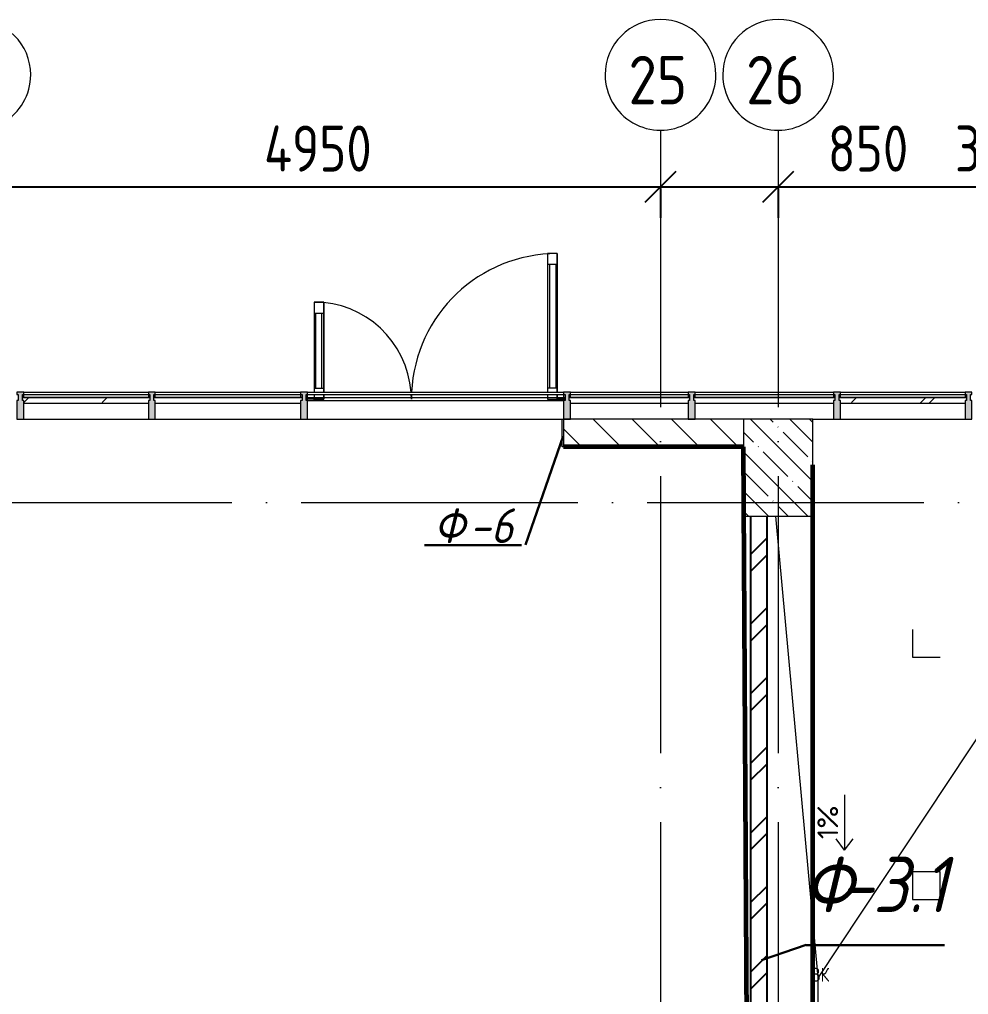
# Model space of a CAD drawing. Header units: millimetres. Extents: x -592259 to 288321, y -552984 to 293768.
# Drawn here: x 100207 to 107063, y 54819 to 61864 of the extents above; entities that cross this region are included whole.
import ezdxf

# ---------------------------------------------------------------- set-up
doc = ezdxf.new("R2010")
doc.units = ezdxf.units.MM
doc.linetypes.add('ADSK_Линия сетки', pattern=[2500, 2000, -250, 0, -250])
doc.linetypes.add('ADSK_Невидимые', pattern=[500, 300, -200])
doc.layers.get('Defpoints').update_dxf_attribs({"color": 250})
for name, color, linetype, lineweight in [('2)Фарх готовы', 3, 'Continuous', 30), ('2)Фархверки', 40, 'Continuous', 30), ('4.1) Штук. 3 вып', 6, 'Continuous', 60), ('4.1) Штук. 3.1 вып', 6, 'Continuous', 60), ('A-____-____-DIMS', 250, 'Continuous', 9), ('A-DETL-____-HDLN', 250, 'ADSK_Невидимые', 9), ('A-DETL-GENF-OTLN', 250, 'Continuous', 5), ('A-DOOR-____-OTLN', 250, 'Continuous', 5), ('A-FLOR-____-OTLN', 250, 'Continuous', 9), ('A-GLAZ-____-MCUT', 250, 'Continuous', 9), ('A-GLAZ-____-OTLN', 250, 'Continuous', 5), ('A-GLAZ-CURT-OTLN', 250, 'Continuous', 5), ('A-GLAZ-CWMG-MCUT', 250, 'Continuous', 9), ('A-GLAZ-CWMG-OTLN', 250, 'Continuous', 5), ('A-WALL-____-MCUT', 250, 'Continuous', 13), ('A-WALL-____-PATT', 250, 'Continuous', 13), ('G-____-____-DIMS', 250, 'Continuous', 9), ('S-COLS-____-MCUT', 250, 'Continuous', 25), ('S-COLS-____-OTLN', 250, 'Continuous', 9), ('S-GRID-____-IDEN', 250, 'Continuous', 9), ('S-GRID-____-OTLN', 250, 'Continuous', 9)]:
    doc.layers.add(name, color=color, linetype=linetype, lineweight=lineweight)
doc.styles.add('GOST Common', font='', dxfattribs={"width": 0.9, "height": 350})
doc.styles.add('ISOCPEUR', font='isocpeur.ttf', dxfattribs={"width": 0.8, "height": 100})
doc.styles.add('ISOCPEUR_3', font='isocpeur.ttf', dxfattribs={"height": 250})
doc.styles.add('ISOCPEUR_I', font='isocpeui.ttf', dxfattribs={"width": 0.9, "height": 12.5})
doc.styles.get("Standard").update_dxf_attribs({"font": 'ГОСТ тип А.ttf'})
doc.styles.get('GOST Common').set_extended_font_data('GOST Common')
doc.dimstyles.new('А3', dxfattribs={"dimtxt": 333, "dimasz": 222, "dimexe": 222, "dimexo": 111, "dimgap": 111, "dimtad": 1, "dimtoh": 1, "dimdec": 0, "dimrnd": 0.0015, "dimzin": 0, "dimdsep": 46, "dimtxsty": 'Standard', "dimblk": 'OBLIQUE', "dimcen": 0, "dimclrd": 7, "dimclre": 7, "dimclrt": 7, "dimadec": 0, "dimazin": 0, "dimtfac": 1, "dimtdec": 0, "dimtofl": 0, "dimtmove": 0, "dimatfit": 3, "dimfxl": 1, "dimtolj": 1, "dimtzin": 0, "dimarcsym": 0})

# ---------------------------------------------------------------- blocks, each defined once
blk = doc.blocks.new('PNS_Панель прямоугольная - Нр_Металл - 40мм-36103570-АР1_Маркировочный план 1 этажа С2и3')
at = {"layer": 'A-GLAZ-____-OTLN'}
for p, q in [((-935, 0), (935, 0)), ((-935, 0), (-925, 0)), ((925, 0), (935, 0))]:
    blk.add_line(p, q, dxfattribs=at)
blk = doc.blocks.new('BSC_Колонна _Прямоугольная - 700х500-31227833-АР1_Маркировочный план 1 этажа С2и3')
at = {"layer": 'S-COLS-____-OTLN', "lineweight": 5}
h = blk.add_hatch(dxfattribs=at)
h.set_pattern_fill('FP_81', color=256, style=0, pattern_type=2)
h.set_pattern_definition([(45, (-58625, 93399.98), (-142.56192, 142.56192), []), (45, (-58625, 93257.42), (-142.56192, 142.56192), [252.016, -50.403, 3.353, -47.05])])
h.paths.add_polyline_path([(-350, 80), (-350, -250), (350, -250), (350, 250), (-350, 250), (-350, 200)])
at = {"layer": 'S-COLS-____-MCUT', "lineweight": 5}
for p, q in [((350, 250), (-350, 250)), ((-350, 250), (-350, -250)), ((350, -250), (350, 250)), ((-350, -250), (350, -250))]:
    blk.add_line(p, q, dxfattribs=at)
blk = doc.blocks.new('PNS_Панель прямоугольная3 - Нр_Стекло - 40мм 2-36105354-АР1_Маркировочный план 1 этажа С2и3')
at = {"layer": 'A-GLAZ-____-OTLN'}
h = blk.add_hatch(dxfattribs=at)
h.set_pattern_fill('FP_133', color=256, style=0, pattern_type=2)
h.set_pattern_definition([(45, (-88500.23, -59032), (-282.8427, 282.8427), [200, -600]), (45, (-88700.23, -59132), (-282.8427, 282.8427), [600, -200]), (45, (-88300.23, -59232), (-282.8427, 282.8427), [200, -600])])
h.paths.add_polyline_path([(-450, -40), (450, -40), (450, -21), (460, -21), (460, 0), (-460, 0), (-460, -21), (-450, -21)])
at = {"layer": 'A-GLAZ-____-MCUT', "lineweight": 5}
for p, q in [((460, 0), (-460, 0)), ((-450, -40), (450, -40))]:
    blk.add_line(p, q, dxfattribs=at)
at = {"layer": 'A-GLAZ-____-OTLN'}
blk.add_line((-460, 0), (460, 0), dxfattribs=at)
blk = doc.blocks.new('PNS_Панель прямоугольная4 - Нр_Металл - 40мм 2-36105362-АР1_Маркировочный план 1 этажа С2и3')
at = {"layer": 'A-GLAZ-____-MCUT', "lineweight": 5}
for p, q in [((535, 0), (-535, 0)), ((-525, -40), (525, -40))]:
    blk.add_line(p, q, dxfattribs=at)
at = {"layer": 'A-GLAZ-____-OTLN'}
blk.add_line((-535, 0), (535, 0), dxfattribs=at)
blk = doc.blocks.new('Дверь_Витражная_СКБ_2Ст - ДВН_ДАО_Главный вход-36105370-АР1_Маркировочный план 1 этажа С2и3')
at = {"layer": 'A-DETL-GENF-OTLN', "lineweight": 5}
for p, q in [((878, 1040.5), (808, 1040.5)), ((808, 1040.5), (808, 38)), ((878, 1040.5), (808, 1040.5)), ((808, 1040.5), (808, 38)), ((878, 1040.5), (878, 38)), ((878, 38), (878, 1040.5)), ((878, 960.5), (808, 960.5)), ((824, 960.5), (824, 67.5)), ((868, 960.5), (868, 67.5)), ((-878, 690.5), (-808, 690.5)), ((-878, 690.5), (-878, 38)), ((-808, 690.5), (-878, 690.5)), ((-878, 690.5), (-878, 38)), ((-808, 690.5), (-808, 38)), ((-808, 38), (-808, 690.5)), ((-878, 610.5), (-808, 610.5)), ((-868, 610.5), (-868, 67.5)), ((-824, 610.5), (-824, 67.5)), ((-878, 67.5), (-808, 67.5)), ((-878, 21), (-878, -12.5)), ((-878, 21), (-878, -12.5)), ((-808, 21), (-808, -12.5)), ((-808, -12.5), (-808, 21)), ((878, 67.5), (808, 67.5)), ((808, 21), (808, -12.5)), ((808, 21), (808, -12.5)), ((878, 21), (878, -12.5)), ((878, -12.5), (878, 21)), ((-878, -12.5), (-935, -12.5)), ((-878, -12.5), (-935, -12.5)), ((-808, -12.5), (-878, -12.5)), ((-878, -12.5), (-808, -12.5)), ((-878, -21), (-878, -12.5)), ((-878, -21), (-878, -12.5)), ((808, -12.5), (878, -12.5)), ((808, -12.5), (878, -12.5)), ((878, -21), (878, -12.5)), ((878, -12.5), (935, -12.5)), ((878, -12.5), (878, -21)), ((935, -12.5), (878, -12.5))]:
    blk.add_line(p, q, dxfattribs=at)
at = {"layer": 'A-DOOR-____-OTLN'}
for p, q in [((878, 1040.5), (878, 38)), ((-878, 690.5), (-878, 38)), ((-878, 21), (-878, -12.5)), ((878, 21), (878, -12.5))]:
    blk.add_line(p, q, dxfattribs=at)
for centre, radius, start, end in [((878, -12.5), 1053, 90, 177.24433), ((-878, -12.5), 703, 4.13282, 90), ((-878, -12.5), 703, 360, 2.74157), ((878, -12.5), 1053, 178.17198, 180)]:
    blk.add_arc(centre, radius, start, end, dxfattribs=at)
blk = doc.blocks.new('PNS_Панель прямоугольная4 - Нр_Металл - 40мм 2-37709357-АР1_Маркировочный план 1 этажа С2и3')
at = {"layer": 'A-GLAZ-____-MCUT', "lineweight": 5}
for p, q in [((435, 0), (-435, 0)), ((-425, -40), (425, -40))]:
    blk.add_line(p, q, dxfattribs=at)
at = {"layer": 'A-GLAZ-____-OTLN'}
blk.add_line((-435, 0), (435, 0), dxfattribs=at)
blk = doc.blocks.new('PNS_Панель прямоугольная - Нр_Металл - 40мм 2-36105431-АР1_Маркировочный план 1 этажа С2и3')
at = {"layer": 'A-GLAZ-____-MCUT', "lineweight": 5}
for p, q in [((510, 0), (-510, 0)), ((-500, -40), (500, -40))]:
    blk.add_line(p, q, dxfattribs=at)
at = {"layer": 'A-GLAZ-____-OTLN'}
blk.add_line((-510, 0), (510, 0), dxfattribs=at)
blk = doc.blocks.new('PNS_Панель прямоугольная2 - Нр_Стекло - 40мм-V101-АР1_Маркировочный план 1 этажа С2и3')
at = {"layer": 'A-GLAZ-____-OTLN'}
h = blk.add_hatch(dxfattribs=at)
h.set_pattern_fill('FP_134', color=256, style=0, pattern_type=2)
h.set_pattern_definition([(45, (-94400.23, -59032), (-282.8427, 282.8427), [200, -600]), (45, (-94600.23, -59132), (-282.8427, 282.8427), [600, -200]), (45, (-94200.23, -59232), (-282.8427, 282.8427), [200, -600])])
h.paths.add_polyline_path([(450, -40), (450, -21), (460, -21), (460, 0), (-460, 0), (-460, -21), (-450, -21), (-450, -40)])
at = {"layer": 'A-GLAZ-____-MCUT', "lineweight": 5}
for p, q in [((460, 0), (-460, 0)), ((-450, -40), (450, -40))]:
    blk.add_line(p, q, dxfattribs=at)
at = {"layer": 'A-GLAZ-____-OTLN'}
blk.add_line((-460, 0), (460, 0), dxfattribs=at)
blk = doc.blocks.new('Прямоугольный импост - Рядовой 50х195-36104213-АР1_Маркировочный план 1 этажа С2и3')
at = {"layer": 'A-GLAZ-CWMG-OTLN'}
for p, q in [((86050.2, 59170), (86950.2, 59170)), ((86050.2, 59132), (86050.2, 59153)), ((86050.2, 59153), (86950.2, 59153)), ((86950.2, 59153), (86950.2, 59132)), ((86050.2, 58975), (86950.2, 58975))]:
    blk.add_line(p, q, dxfattribs=at)
blk = doc.blocks.new('Прямоугольный импост - Рядовой 50х195-36103316-АР1_Маркировочный план 1 этажа С2и3')
at = {"layer": 'A-GLAZ-CWMG-OTLN'}
for p, q in [((88900.2, 59170), (89950.2, 59170)), ((88900.2, 59132), (88900.2, 59153)), ((88900.2, 59153), (89950.2, 59153)), ((89950.2, 59153), (89950.2, 59132)), ((88900.2, 58975), (89950.2, 58975))]:
    blk.add_line(p, q, dxfattribs=at)
blk = doc.blocks.new('Прямоугольный импост - Рядовой 50х195-36103568-АР1_Маркировочный план 1 этажа С2и3')
at = {"layer": 'A-GLAZ-CWMG-OTLN'}
for p, q in [((90000.2, 59170), (91850.2, 59170)), ((90000.2, 59111), (90000.2, 59153)), ((90000.2, 59153), (91850.2, 59153)), ((90000.2, 59111), (91850.2, 59111)), ((91850.2, 59153), (91850.2, 59111)), ((90000.2, 58975), (91850.2, 58975))]:
    blk.add_line(p, q, dxfattribs=at)
blk = doc.blocks.new('Прямоугольный импост - Рядовой 50х195-36103091-АР1_Маркировочный план 1 этажа С2и3')
at = {"layer": 'A-GLAZ-CWMG-OTLN'}
for p, q in [((91900.2, 59170), (92750.2, 59170)), ((91900.2, 59132), (91900.2, 59153)), ((91900.2, 59153), (92750.2, 59153)), ((92750.2, 59153), (92750.2, 59132))]:
    blk.add_line(p, q, dxfattribs=at)
blk = doc.blocks.new('Прямоугольный импост - Рядовой 50х195-V105-АР1_Маркировочный план 1 этажа С2и3')
at = {"layer": 'A-GLAZ-CWMG-OTLN'}
for p, q in [((92800.2, 59170), (93800.2, 59170)), ((92800.2, 59132), (92800.2, 59153)), ((92800.2, 59153), (93800.2, 59153)), ((93800.2, 59153), (93800.2, 59132)), ((93650, 58975), (93800.2, 58975))]:
    blk.add_line(p, q, dxfattribs=at)
blk = doc.blocks.new('Прямоугольный импост - Рядовой 50х195-36105257-АР1_Маркировочный план 1 этажа С2и3')
at = {"layer": 'A-GLAZ-CWMG-OTLN'}
blk.add_hatch(color=50, dxfattribs=at).paths.add_polyline_path([(0, 157), (25, 157), (25, 21), (15, 21), (15, -21), (25, -21), (25, -38), (-25, -38), (-25, -21), (-15, -21), (-15, 21), (-25, 21), (-25, 157), (-15, 157)])
at = {"layer": 'A-GLAZ-CWMG-MCUT', "lineweight": 5}
for p, q in [((-25, 21), (-25, 157)), ((-25, 157), (25, 157)), ((25, 157), (25, 21)), ((-15, 21), (-25, 21)), ((-15, -21), (-15, 21)), ((15, 21), (15, -21)), ((25, 21), (15, 21)), ((-25, -38), (-25, -21)), ((-25, -21), (-15, -21)), ((25, -38), (-25, -38)), ((15, -21), (25, -21)), ((25, -21), (25, -38))]:
    blk.add_line(p, q, dxfattribs=at)
blk = doc.blocks.new('Прямоугольный импост - Рядовой 50х195-36105256-АР1_Маркировочный план 1 этажа С2и3')
at = {"layer": 'A-GLAZ-CWMG-OTLN'}
blk.add_hatch(color=50, dxfattribs=at).paths.add_polyline_path([(25, 157), (25, 21), (15, 21), (15, -21), (25, -21), (25, -38), (-25, -38), (-25, -21), (-15, -21), (-15, 21), (-25, 21), (-25, 157), (15, 157)])
at = {"layer": 'A-GLAZ-CWMG-MCUT', "lineweight": 5}
for p, q in [((-25, 21), (-25, 157)), ((-25, 157), (25, 157)), ((25, 157), (25, 21)), ((-15, 21), (-25, 21)), ((-15, -21), (-15, 21)), ((15, 21), (15, -21)), ((25, 21), (15, 21)), ((-25, -38), (-25, -21)), ((-25, -21), (-15, -21)), ((25, -38), (-25, -38)), ((15, -21), (25, -21)), ((25, -21), (25, -38))]:
    blk.add_line(p, q, dxfattribs=at)
blk = doc.blocks.new('Ось сетки - Круг_Ø8 мм-39983606-АР1_Маркировочный план 1 этажа С2и3')
at = {"layer": 'S-GRID-____-IDEN'}
for start, end in [(360, 180), (180, 360)]:
    blk.add_arc((0, 0), 4, start, end, dxfattribs=at)
blk = doc.blocks.new('_Oblique')
at = {"color": 0, "linetype": 'ByBlock', "lineweight": -2}
blk.add_line((-0.5, -0.5), (0.5, 0.5), dxfattribs=at)
blk = doc.blocks.new('*D2602')
at = {"layer": 'A-____-____-DIMS', "color": 7, "lineweight": -2, "transparency": 16777216}
for p, q in [((99887.9, 60653.7), (104837.9, 60653.7)), ((99887.9, 60642.7), (99887.9, 60431.7)), ((104837.9, 60642.7), (104837.9, 60431.7))]:
    blk.add_line(p, q, dxfattribs=at)
at = {"layer": 'Defpoints', "color": 0, "transparency": 16777216}
for p in [(99887.9, 60753.7), (104837.9, 60753.7), (104837.9, 60653.7)]:
    blk.add_point(p, dxfattribs=at)
at = {"layer": 'A-____-____-DIMS', "color": 7, "lineweight": -2, "transparency": 16777216, "xscale": 222, "yscale": 222, "zscale": 222, "rotation": 180}
blk.add_blockref('_Oblique', (99887.9, 60653.7), dxfattribs=at)
at = {"layer": 'A-____-____-DIMS', "color": 7, "lineweight": -2, "transparency": 16777216, "xscale": 222, "yscale": 222, "zscale": 222}
blk.add_blockref('_Oblique', (104837.9, 60653.7), dxfattribs=at)
at = {"layer": 'A-____-____-DIMS', "color": 7, "transparency": 16777216, "insert": (102362.9, 60931.2), "char_height": 333, "width": 2.567, "attachment_point": 5}
blk.add_mtext('\\A1;4950', dxfattribs=at)
blk = doc.blocks.new('*D2603')
at = {"layer": 'A-____-____-DIMS', "color": 7, "lineweight": -2, "transparency": 16777216}
for p, q in [((104837.9, 60653.7), (105687.9, 60653.7)), ((104837.9, 60642.7), (104837.9, 60431.7)), ((105687.9, 60653.7), (106764.6, 60653.7)), ((105687.9, 60642.7), (105687.9, 60431.7))]:
    blk.add_line(p, q, dxfattribs=at)
at = {"layer": 'Defpoints', "color": 0, "transparency": 16777216}
for p in [(104837.9, 60753.7), (105687.9, 60753.7), (105687.9, 60653.7)]:
    blk.add_point(p, dxfattribs=at)
at = {"layer": 'A-____-____-DIMS', "color": 7, "lineweight": -2, "transparency": 16777216, "xscale": 222, "yscale": 222, "zscale": 222, "rotation": 180}
blk.add_blockref('_Oblique', (104837.9, 60653.7), dxfattribs=at)
at = {"layer": 'A-____-____-DIMS', "color": 7, "lineweight": -2, "transparency": 16777216, "xscale": 222, "yscale": 222, "zscale": 222}
blk.add_blockref('_Oblique', (105687.9, 60653.7), dxfattribs=at)
at = {"layer": 'A-____-____-DIMS', "color": 7, "transparency": 16777216, "insert": (106337.3, 60931.2), "char_height": 333, "width": 1.862, "attachment_point": 5}
blk.add_mtext('\\A1;850', dxfattribs=at)
blk = doc.blocks.new('*D2604')
at = {"layer": 'A-____-____-DIMS', "color": 7, "lineweight": -2, "transparency": 16777216}
for p, q in [((105687.9, 60653.7), (108987.9, 60653.7)), ((105687.9, 60642.7), (105687.9, 60431.7)), ((108987.9, 60642.7), (108987.9, 60431.7))]:
    blk.add_line(p, q, dxfattribs=at)
at = {"layer": 'Defpoints', "color": 0, "transparency": 16777216}
for p in [(105687.9, 60753.7), (108987.9, 60753.7), (108987.9, 60653.7)]:
    blk.add_point(p, dxfattribs=at)
at = {"layer": 'A-____-____-DIMS', "color": 7, "lineweight": -2, "transparency": 16777216, "xscale": 222, "yscale": 222, "zscale": 222, "rotation": 180}
blk.add_blockref('_Oblique', (105687.9, 60653.7), dxfattribs=at)
at = {"layer": 'A-____-____-DIMS', "color": 7, "lineweight": -2, "transparency": 16777216, "xscale": 222, "yscale": 222, "zscale": 222}
blk.add_blockref('_Oblique', (108987.9, 60653.7), dxfattribs=at)
at = {"layer": 'A-____-____-DIMS', "color": 7, "transparency": 16777216, "insert": (107337.9, 60931.2), "char_height": 333, "width": 2.483, "attachment_point": 5}
blk.add_mtext('\\A1;3300', dxfattribs=at)

msp = doc.modelspace()

# ---------------------------------------------------------------- hatches: boundary and pattern name
at = {"layer": 'A-WALL-____-PATT', "lineweight": 15, "true_color": 0x000000}
h = msp.add_hatch(dxfattribs=at)
h.set_pattern_fill('FP_2', color=18, style=0, pattern_type=2)
h.set_pattern_definition([(135, (12287.91, -0.0006), (-141.42136, -141.42136), [])])
h.paths.add_polyline_path([(104405.0753, 58775), (105437.8919, 58775), (105437.8919, 58975), (104138.1391, 58975), (104138.1391, 58775)])

# ---------------------------------------------------------------- linework, layer by layer
at = {"color": 18, "true_color": 0x000000}
for p, q in [((105487.8919, 58275), (105487.8919, 51874.9994)), ((105607.8919, 51874.9994), (105607.8919, 58275))]:
    msp.add_line(p, q, dxfattribs=at)
at = {"linetype": 'Continuous'}
for p, q in [((105487.8919, 57997.3741), (105607.8919, 58117.3741)), ((105487.8919, 57875.4797), (105607.8919, 57995.4797)), ((105487.8919, 57494.4797), (105607.8919, 57614.4797)), ((105487.8919, 57372.5854), (105607.8919, 57492.5854)), ((105487.8919, 56991.5854), (105607.8919, 57111.5854)), ((105487.8919, 56869.6911), (105607.8919, 56989.6911)), ((105487.8919, 56488.6911), (105607.8919, 56608.6911)), ((105487.8919, 56366.7967), (105607.8919, 56486.7967)), ((105487.8919, 55985.7967), (105607.8919, 56105.7967)), ((105487.8919, 55863.9024), (105607.8919, 55983.9024)), ((105487.8919, 55482.9024), (105607.8919, 55602.9024)), ((105487.8919, 55361.008), (105607.8919, 55481.008)), ((105487.8919, 54980.008), (105607.8919, 55100.008)), ((105487.8919, 54858.1137), (105607.8919, 54978.1137))]:
    msp.add_line(p, q, dxfattribs=at)
at = {"color": 18, "linetype": 'Continuous', "true_color": 0x000000}
for p, q in [((105487.8919, 57997.3735), (105607.8919, 58117.3735)), ((105487.8919, 57875.4792), (105607.8919, 57995.4792)), ((105487.8919, 57494.4792), (105607.8919, 57614.4792)), ((105487.8919, 57372.5848), (105607.8919, 57492.5848)), ((105487.8919, 56991.5848), (105607.8919, 57111.5848)), ((105487.8919, 56869.6905), (105607.8919, 56989.6905)), ((105487.8919, 56488.6905), (105607.8919, 56608.6905)), ((105487.8919, 56366.7961), (105607.8919, 56486.7961)), ((105487.8919, 55985.7961), (105607.8919, 56105.7961)), ((105487.8919, 55863.9018), (105607.8919, 55983.9018)), ((105487.8919, 55482.9018), (105607.8919, 55602.9018)), ((105487.8919, 55361.0074), (105607.8919, 55481.0074)), ((105487.8919, 54980.0074), (105607.8919, 55100.0074)), ((105487.8919, 54858.1131), (105607.8919, 54978.1131))]:
    msp.add_line(p, q, dxfattribs=at)
at = {"layer": '2)Фарх готовы'}
for p, q in [((105568.0469, 55067.7421), (105890.528, 55177.4587)), ((105890.528, 55174.8149), (106890.528, 55174.8149))]:
    msp.add_line(p, q, dxfattribs=at)
at = {"layer": '2)Фархверки'}
for p, q in [((104135.5053, 58853.0414), (103862.187, 58069.1948)), ((103833.2531, 58066.051), (103133.2531, 58066.051))]:
    msp.add_line(p, q, dxfattribs=at)
at = {"layer": '4.1) Штук. 3 вып'}
msp.add_lwpolyline([(111237.8919, 58644.9668), (111256.0753, 58644.9668), (111256.0753, 49602.9249), (105937.8919, 49602.9249), (105937.8919, 58644.9668)], dxfattribs=at)
at = {"layer": '4.1) Штук. 3.1 вып'}
for p, q in [((105437.8919, 58775), (104138.1391, 58775)), ((105487.8919, 49975.2143), (105437.8919, 58775))]:
    msp.add_line(p, q, dxfattribs=at)
at = {"layer": 'A-DETL-____-HDLN', "color": 18, "true_color": 0x000000}
for p, q in [((106658.3421, 57455.4944), (106658.3421, 57255.4944)), ((106658.3421, 57255.4944), (106858.3421, 57255.4944)), ((106658.3421, 55705.94), (106658.3421, 55505.94)), ((106858.3421, 55705.94), (106658.3421, 55705.94)), ((106858.3421, 55505.94), (106858.3421, 55705.94)), ((106658.3421, 55505.94), (106858.3421, 55505.94))]:
    msp.add_line(p, q, dxfattribs=at)
at = {"layer": 'A-FLOR-____-OTLN', "color": 18, "lineweight": 5, "true_color": 0x000000}
for p, q in [((104128.1391, 58775), (104128.1391, 58975)), ((104138.1391, 58775), (104128.1391, 58775))]:
    msp.add_line(p, q, dxfattribs=at)
at = {"layer": 'A-FLOR-____-OTLN', "color": 18, "true_color": 0x000000}
for p, q in [((108647.8919, 58975), (105976.7266, 54941.3982)), ((105976.7266, 54941.3982), (105671.9003, 58275)), ((105976.7266, 53321.3982), (105976.7266, 54941.3982))]:
    msp.add_line(p, q, dxfattribs=at)
at = {"layer": 'A-WALL-____-MCUT', "color": 18, "lineweight": 15, "true_color": 0x000000}
for p, q in [((105437.8919, 58975), (104138.1391, 58975)), ((104138.1391, 58975), (104138.1391, 58775)), ((104138.1391, 58775), (105437.8919, 58775))]:
    msp.add_line(p, q, dxfattribs=at)
at = {"layer": 'G-____-____-DIMS', "color": 18, "true_color": 0x000000}
for p, q in [((106167.4657, 56261.7336), (106167.4657, 55862.705)), ((106167.4657, 55862.705), (106106.0795, 55942.705)), ((106167.4657, 55862.705), (106228.8518, 55942.705))]:
    msp.add_line(p, q, dxfattribs=at)
at = {"layer": 'S-GRID-____-OTLN', "color": 18, "linetype": 'ADSK_Линия сетки', "true_color": 0x000000}
for p, q in [((104837.9138, 61063.6538), (104837.9138, -2919.5356)), ((105687.9138, 61063.6538), (105687.9138, -2919.5356)), ((77240.3519, 58375), (168626.8279, 58375))]:
    msp.add_line(p, q, dxfattribs=at)

# ---------------------------------------------------------------- block references
at = {"layer": 'A-DOOR-____-OTLN', "color": 18, "true_color": 0x000000}
msp.add_blockref('Дверь_Витражная_СКБ_2Ст - ДВН_ДАО_Главный вход-36105370-АР1_Маркировочный план 1 этажа С2и3', (103213.1391, 59132), dxfattribs=at)
at = {"layer": 'A-GLAZ-____-MCUT', "color": 18, "lineweight": 5, "true_color": 0x000000}
for name, p in [('PNS_Панель прямоугольная3 - Нр_Стекло - 40мм 2-36105354-АР1_Маркировочный план 1 этажа С2и3', (100688.1391, 59132)), ('PNS_Панель прямоугольная4 - Нр_Металл - 40мм 2-36105362-АР1_Маркировочный план 1 этажа С2и3', (101713.1391, 59132)), ('PNS_Панель прямоугольная4 - Нр_Металл - 40мм 2-37709357-АР1_Маркировочный план 1 этажа С2и3', (104613.1391, 59132)), ('PNS_Панель прямоугольная - Нр_Металл - 40мм 2-36105431-АР1_Маркировочный план 1 этажа С2и3', (105588.1391, 59132)), ('PNS_Панель прямоугольная2 - Нр_Стекло - 40мм-V101-АР1_Маркировочный план 1 этажа С2и3', (106588.1391, 59132))]:
    msp.add_blockref(name, p, dxfattribs=at)
at = {"layer": 'A-GLAZ-CURT-OTLN', "color": 18, "true_color": 0x000000}
msp.add_blockref('PNS_Панель прямоугольная - Нр_Металл - 40мм-36103570-АР1_Маркировочный план 1 этажа С2и3', (103213.1391, 59132), dxfattribs=at)
at = {"layer": 'A-GLAZ-CWMG-OTLN', "color": 18, "true_color": 0x000000, "extrusion": (0, 0, -1), "rotation": 180}
for name, p in [('Прямоугольный импост - Рядовой 50х195-36105257-АР1_Маркировочный план 1 этажа С2и3', (-100213.1391, 59132)), ('Прямоугольный импост - Рядовой 50х195-36105257-АР1_Маркировочный план 1 этажа С2и3', (-101163.1391, 59132)), ('Прямоугольный импост - Рядовой 50х195-36105256-АР1_Маркировочный план 1 этажа С2и3', (-102263.1391, 59132)), ('Прямоугольный импост - Рядовой 50х195-36105256-АР1_Маркировочный план 1 этажа С2и3', (-104163.1391, 59132)), ('Прямоугольный импост - Рядовой 50х195-36105257-АР1_Маркировочный план 1 этажа С2и3', (-105063.1391, 59132)), ('Прямоугольный импост - Рядовой 50х195-36105257-АР1_Маркировочный план 1 этажа С2и3', (-106113.1391, 59132)), ('Прямоугольный импост - Рядовой 50х195-36105257-АР1_Маркировочный план 1 этажа С2и3', (-107063.1391, 59132))]:
    msp.add_blockref(name, p, dxfattribs=at)
at = {"layer": 'A-GLAZ-CWMG-OTLN', "color": 18, "true_color": 0x000000}
for name, p in [('Прямоугольный импост - Рядовой 50х195-36104213-АР1_Маркировочный план 1 этажа С2и3', (14187.9138, -0.0006)), ('Прямоугольный импост - Рядовой 50х195-36103316-АР1_Маркировочный план 1 этажа С2и3', (12287.9138, -0.0006)), ('Прямоугольный импост - Рядовой 50х195-36103568-АР1_Маркировочный план 1 этажа С2и3', (12287.9138, -0.0006)), ('Прямоугольный импост - Рядовой 50х195-36103091-АР1_Маркировочный план 1 этажа С2и3', (12287.9138, -0.0006)), ('Прямоугольный импост - Рядовой 50х195-V105-АР1_Маркировочный план 1 этажа С2и3', (12287.9138, -0.0006)), ('Прямоугольный импост - Рядовой 50х195-36104213-АР1_Маркировочный план 1 этажа С2и3', (20087.9138, -0.0006))]:
    msp.add_blockref(name, p, dxfattribs=at)
at = {"layer": 'S-COLS-____-OTLN', "color": 18, "lineweight": 5, "true_color": 0x000000, "rotation": 89.9999999999999}
msp.add_blockref('BSC_Колонна _Прямоугольная - 700х500-31227833-АР1_Маркировочный план 1 этажа С2и3', (105687.8919, 58625), dxfattribs=at)
at = {"layer": 'S-GRID-____-IDEN', "color": 18, "true_color": 0x000000, "xscale": 99.99999999999993, "yscale": 99.99999999999993, "zscale": 99.99999999999993, "rotation": 180}
for p in [(99887.9138, 61463.6538), (104837.9138, 61463.6538), (105687.9138, 61463.6538)]:
    msp.add_blockref('Ось сетки - Круг_Ø8 мм-39983606-АР1_Маркировочный план 1 этажа С2и3', p, dxfattribs=at)

# ---------------------------------------------------------------- texts
at = {"layer": '2)Фарх готовы', "char_height": 400, "attachment_point": 1, "style": 'ISOCPEUR_I'}
for s, insert, width in [('\\fISOCPEUR|b0|i1|c204|p34|;Ф', (105869.7898, 55813.8677), 312.658125), ('-3.1', (106127.7586, 55813.8677), 705.485)]:
    msp.add_mtext(s, dxfattribs=dict(at, insert=insert, width=width))
at = {"layer": '2)Фархверки', "attachment_point": 1}
for s, insert, char_height, width, style in [('\\fISOCPEUR|b0|i1|c204|p34|;Ф', (103200.1513, 58331.1865), 250, 312.658125, 'ISOCPEUR_I'), ('-6', (103458.1201, 58331.1865), 250, 448.945, 'ISOCPEUR_I'), ('ВК', (105927.9062, 55012.008), 100, 160.3375, 'ISOCPEUR')]:
    msp.add_mtext(s, dxfattribs=dict(at, insert=insert, char_height=char_height, width=width, style=style))
at = {"layer": 'G-____-____-DIMS', "color": 18, "true_color": 0x000000, "insert": (105971.4973, 55941.9546), "char_height": 150, "width": 288.635232, "attachment_point": 1, "rotation": 90, "line_spacing_factor": 1.149209, "style": 'ISOCPEUR_3'}
msp.add_mtext('1%', dxfattribs=at)
at = {"layer": 'S-GRID-____-IDEN', "color": 18, "true_color": 0x000000, "char_height": 350, "width": 548.35425, "attachment_point": 1, "style": 'GOST Common'}
for s, insert in [('25', (104606.5445, 61600.9329)), ('26', (105456.5445, 61600.9329))]:
    msp.add_mtext(s, dxfattribs=dict(at, insert=insert))

# ---------------------------------------------------------------- dimensions: what is measured, and where the dimension line sits
at = {"layer": 'A-____-____-DIMS', "color": 18, "true_color": 0x000000}
for base, p1, p2, picture, middle in [((104837.9138, 60653.7189), (99887.9138, 60753.7038), (104837.9138, 60753.7038), '*D2602', (102362.9138, 60931.2189)), ((105687.9138, 60653.7189), (104837.9138, 60753.7038), (105687.9138, 60753.7038), '*D2603', (106337.2638, 60931.2189)), ((108987.9138, 60653.7189), (105687.9138, 60753.7038), (108987.9138, 60753.7038), '*D2604', (107337.9138, 60931.2189))]:
    dim = msp.add_linear_dim(base=base, p1=p1, p2=p2, dimstyle='А3', dxfattribs=at)
    dim.commit()
    dim.dimension.update_dxf_attribs({"geometry": picture, "text_midpoint": middle})

doc.saveas('drawing.dxf')
